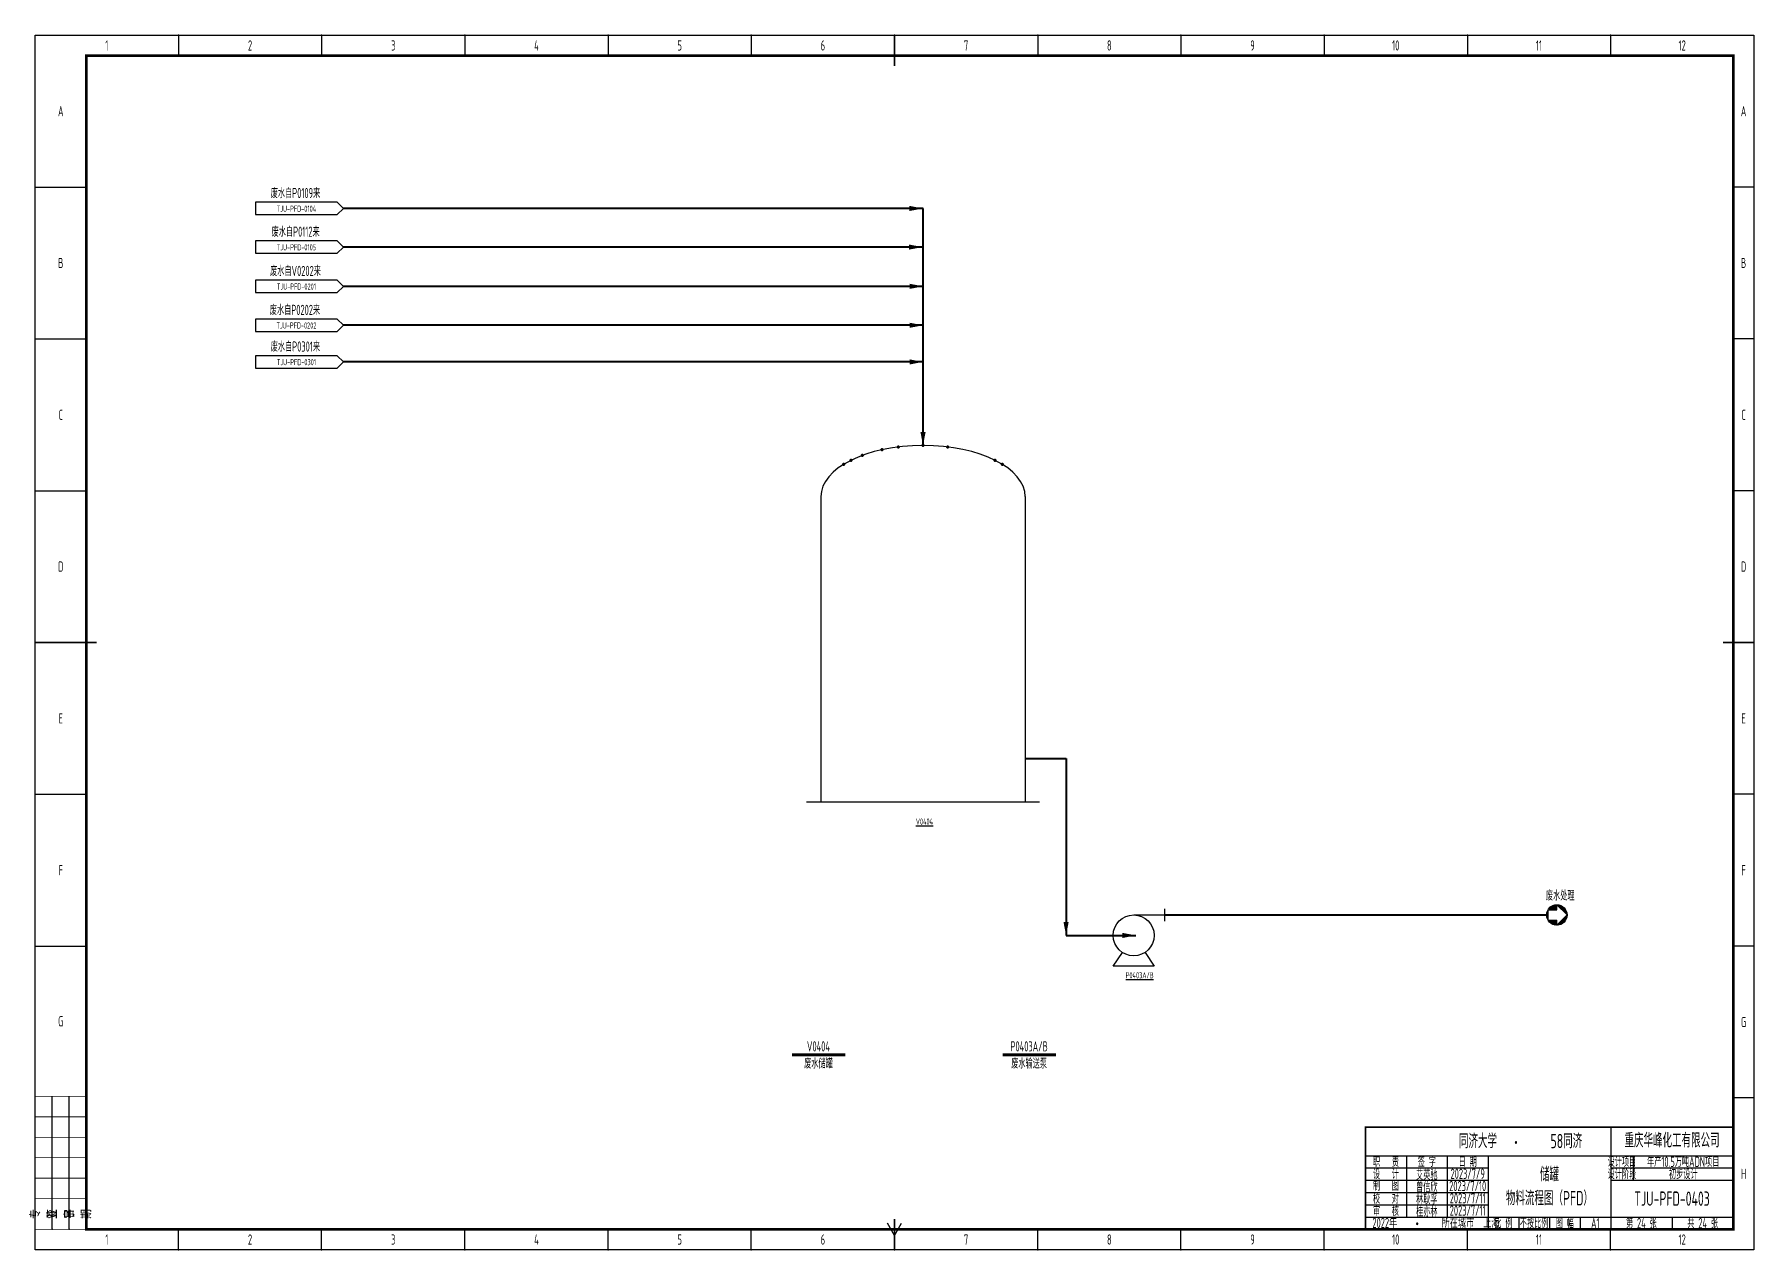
# Model space of a CAD drawing. Header units: millimetres. Extents: x 442 to 10185, y 1370 to 5122.
# Drawn here: x 3097 to 3939, y 1370 to 1965 of the extents above; entities that cross this region are included whole.
import ezdxf

# ---------------------------------------------------------------- set-up
doc = ezdxf.new("R2010")
doc.units = ezdxf.units.MM
for name, color, linetype, lineweight in [('01-主物流线-粗实线', 132, 'Continuous', 80), ('02-次要物流线-中粗线', 30, 'Continuous', 40), ('03-设备外轮廓线-细实线', 7, 'Continuous', 25), ('04-次物流线', 30, 'Continuous', 40), ('05-图框与标题栏', 7, 'Continuous', 25), ('06-箭头', 7, 'Continuous', 25), ('08-进出物流标志', 7, 'Continuous', 25), ('09-文本', 7, 'Continuous', 25), ('12-设备位号线', 7, 'Continuous', 80)]:
    doc.layers.add(name, color=color, linetype=linetype, lineweight=lineweight)
doc.layers.add('TITLE', color=7, linetype='Continuous')
doc.styles.add('3-gbcbig', font='gbenor.shx', dxfattribs={"width": 0.7, "height": 3, "bigfont": 'gbcbig.shx'})
doc.styles.add('5-gbcbig', font='gbenor.shx', dxfattribs={"width": 0.7, "height": 5, "bigfont": 'gbcbig.shx'})
doc.styles.add('7-gbcbig', font='gbenor.shx', dxfattribs={"width": 0.7, "height": 7, "bigfont": 'gbcbig.shx'})
doc.styles.get("Standard").update_dxf_attribs({"font": 'arial.ttf'})
doc.styles.add('工程字', font='gbenor.shx', dxfattribs={"bigfont": 'gbcbig.shx'})

msp = doc.modelspace()

# ---------------------------------------------------------------- hatches: boundary and pattern name
at = {"layer": '08-进出物流标志'}
h = msp.add_hatch(dxfattribs=at)
h.set_pattern_fill('ANSI31', color=256, scale=0.1)
h.set_pattern_definition([(45, (1564.11156, 2115.23436), (-0.224506403, 0.224506403), [])])
h.paths.add_polyline_path([(3841.88, 1536.41), (3841.88, 1538.91, 0.267949), (3837.55, 1536.41)])
h.paths.add_polyline_path([(3837.55, 1536.41, 0.131652), (3836.88, 1533.91, 0.131652), (3837.55, 1531.41)])
h.paths.add_polyline_path([(3837.55, 1531.41, 0.267949), (3841.88, 1528.91), (3841.88, 1531.41)])
h.paths.add_polyline_path([(3841.88, 1528.91, 0.414214), (3846.88, 1533.91)])
h.paths.add_polyline_path([(3841.88, 1538.91), (3846.88, 1533.91, 0.414214)])

# ---------------------------------------------------------------- linework, layer by layer
at = {"layer": '01-主物流线-粗实线'}
msp.add_line((3624.81, 1523.91), (3624.81, 1523.91), dxfattribs=at)
for p in [(3511.68, 1761.45), (3519.64, 1762.81), (3531.72, 1763.55), (3531.72, 1763.55), (3543.8, 1762.81), (3492.91, 1754.31), (3496.44, 1756.26), (3502, 1758.65), (3567, 1756.26), (3570.54, 1754.31)]:
    msp.add_point(p, dxfattribs=at)
at = {"layer": '02-次要物流线-中粗线'}
msp.add_line((3601.72, 1523.91), (3635.81, 1523.91), dxfattribs=at)
at = {"layer": '03-设备外轮廓线-细实线'}
for p, q in [((3481.72, 1738.55), (3481.72, 1589.08)), ((3581.72, 1738.55), (3581.72, 1589.08)), ((3588.72, 1589.08), (3474.72, 1589.08)), ((3634.81, 1533.91), (3649.81, 1533.91)), ((3649.81, 1536.91), (3649.81, 1530.91)), ((3624.81, 1508.91), (3629.26, 1515.59)), ((3640.35, 1515.59), (3644.81, 1508.91)), ((3644.81, 1508.91), (3624.81, 1508.91))]:
    msp.add_line(p, q, dxfattribs=at)
for points in [[(3531.6, 1879.46, 0, 2.5, 0), (3525.1, 1879.46, 2.5, 2.5, 0)], [(3531.37, 1860.57, 0, 2.5, 0), (3524.87, 1860.57, 2.5, 2.5, 0)], [(3531.72, 1841.37, 0, 2.5, 0), (3525.22, 1841.37, 2.5, 2.5, 0)], [(3531.65, 1822.32, 0, 2.5, 0), (3525.15, 1822.32, 2.5, 2.5, 0)], [(3531.65, 1804.4, 0, 2.5, 0), (3525.15, 1804.4, 2.5, 2.5, 0)], [(3635.81, 1523.91, 0, 2.5, 0), (3629.31, 1523.91, 2.5, 2.5, 0)]]:
    msp.add_lwpolyline(points, format="xyseb", dxfattribs=at)
msp.add_circle((3634.81, 1523.91), 10, dxfattribs=at)
msp.add_ellipse((3531.72, 1738.55), major_axis=(-50, 0), ratio=0.5, start_param=3.141593, end_param=6.283185, dxfattribs=at)
at = {"layer": '04-次物流线'}
for p, q in [((3531.72, 1879.46), (3248.1, 1879.46)), ((3531.72, 1763.55), (3531.72, 1879.46)), ((3531.72, 1860.57), (3248.1, 1860.57)), ((3531.72, 1841.37), (3248.1, 1841.37)), ((3531.72, 1822.32), (3248.1, 1822.32)), ((3531.72, 1804.4), (3248.1, 1804.4)), ((3581.72, 1610.46), (3601.72, 1610.46)), ((3601.72, 1610.46), (3601.72, 1523.91)), ((3649.81, 1533.91), (3836.88, 1533.91))]:
    msp.add_line(p, q, dxfattribs=at)
at = {"layer": '05-图框与标题栏'}
for p, q in [((3167.34, 1964.18), (3167.34, 1954.18)), ((3237.43, 1964.18), (3237.43, 1954.18)), ((3307.51, 1964.18), (3307.51, 1954.18)), ((3377.59, 1964.18), (3377.59, 1954.18)), ((3447.68, 1964.18), (3447.68, 1954.18)), ((3587.84, 1964.18), (3587.84, 1954.18)), ((3657.93, 1964.18), (3657.93, 1954.18)), ((3728.01, 1964.18), (3728.01, 1954.18)), ((3798.09, 1964.18), (3798.09, 1954.18)), ((3868.18, 1964.18), (3868.18, 1954.18)), ((3097.26, 1889.93), (3122.26, 1889.93)), ((3938.26, 1889.93), (3928.26, 1889.93)), ((3097.26, 1815.68), (3122.26, 1815.68)), ((3938.26, 1815.68), (3928.26, 1815.68)), ((3097.26, 1741.43), (3122.26, 1741.43)), ((3938.26, 1741.43), (3928.26, 1741.43)), ((3097.26, 1592.93), (3122.26, 1592.93)), ((3938.26, 1592.93), (3928.26, 1592.93)), ((3097.26, 1518.68), (3122.26, 1518.68)), ((3938.26, 1518.68), (3928.26, 1518.68)), ((3105.59, 1380.18), (3105.59, 1445.18)), ((3113.93, 1380.18), (3113.93, 1445.18)), ((3938.26, 1444.43), (3928.26, 1444.43)), ((3868.26, 1430.18), (3868.26, 1380.18)), ((3748.26, 1416.18), (3928.26, 1416.18)), ((3768.26, 1416.18), (3768.26, 1386.18)), ((3788.26, 1416.18), (3788.26, 1386.18)), ((3808.26, 1416.18), (3808.26, 1380.18)), ((3879.26, 1416.18), (3879.26, 1404.18)), ((3748.26, 1410.18), (3808.26, 1410.18)), ((3868.26, 1410.18), (3928.26, 1410.18)), ((3748.26, 1404.18), (3808.26, 1404.18)), ((3748.26, 1398.18), (3808.26, 1398.18)), ((3868.26, 1404.18), (3928.26, 1404.18)), ((3748.26, 1392.18), (3808.26, 1392.18)), ((3517.76, 1377.18), (3514.3, 1383.18)), ((3517.76, 1377.18), (3521.23, 1383.18)), ((3748.26, 1386.18), (3928.26, 1386.18)), ((3823.26, 1386.18), (3823.26, 1380.18)), ((3838.26, 1386.18), (3838.26, 1380.18)), ((3853.26, 1386.18), (3853.26, 1380.18)), ((3898.26, 1386.18), (3898.26, 1380.18)), ((3167.34, 1370.18), (3167.34, 1380.18)), ((3237.43, 1370.18), (3237.43, 1380.18)), ((3307.51, 1370.18), (3307.51, 1380.18)), ((3377.59, 1370.18), (3377.59, 1380.18)), ((3447.68, 1370.18), (3447.68, 1380.18)), ((3587.84, 1370.18), (3587.84, 1380.18)), ((3657.93, 1370.18), (3657.93, 1380.18)), ((3728.01, 1370.18), (3728.01, 1380.18)), ((3798.09, 1370.18), (3798.09, 1380.18)), ((3868.18, 1370.18), (3868.18, 1380.18))]:
    msp.add_line(p, q, dxfattribs=at)
for points, const_width in [([(3517.76, 1964.18), (3517.76, 1949.18)], 0.8), ([(3097.26, 1667.18), (3127.26, 1667.18)], 0.8), ([(3938.26, 1667.18), (3923.26, 1667.18)], 0.8), ([(3122.26, 1445.18), (3097.26, 1445.18)], 0.4), ([(3122.26, 1435.18), (3097.26, 1435.18)], 0.4), ([(3122.26, 1425.18), (3097.26, 1425.18)], 0.4), ([(3928.26, 1430.18), (3748.26, 1430.18), (3748.26, 1380.18)], 0.8), ([(3122.26, 1415.18), (3097.26, 1415.18)], 0.4), ([(3122.26, 1405.18), (3097.26, 1405.18)], 0.4), ([(3122.26, 1395.18), (3097.26, 1395.18)], 0.4), ([(3517.76, 1370.18), (3517.76, 1385.18)], 0.8), ([(3122.26, 1380.18), (3097.26, 1380.18)], 0.4)]:
    msp.add_lwpolyline(points, dxfattribs=dict(at, const_width=const_width))
at = {"layer": '05-图框与标题栏', "const_width": 1.4}
msp.add_lwpolyline([(3122.26, 1954.18), (3122.26, 1380.18), (3928.26, 1380.18), (3928.26, 1954.18)], close=True, dxfattribs=at)
at = {"layer": '05-图框与标题栏'}
for p in [(3167.34, 1964.18), (3167.34, 1964.18), (3167.34, 1964.18), (3237.43, 1964.18), (3237.43, 1964.18), (3237.43, 1964.18), (3307.51, 1964.18), (3307.51, 1964.18), (3307.51, 1964.18), (3377.59, 1964.18), (3377.59, 1964.18), (3377.59, 1964.18), (3447.68, 1964.18), (3447.68, 1964.18), (3447.68, 1964.18), (3517.76, 1964.18), (3517.76, 1964.18), (3517.76, 1964.18), (3587.84, 1964.18), (3587.84, 1964.18), (3587.84, 1964.18), (3657.93, 1964.18), (3657.93, 1964.18), (3657.93, 1964.18), (3728.01, 1964.18), (3728.01, 1964.18), (3728.01, 1964.18), (3798.09, 1964.18), (3798.09, 1964.18), (3798.09, 1964.18), (3868.18, 1964.18), (3868.18, 1964.18), (3868.18, 1964.18), (3938.26, 1889.93), (3938.26, 1815.68), (3938.26, 1741.43), (3938.26, 1667.18), (3938.26, 1592.93), (3938.26, 1518.68), (3938.26, 1444.43), (3105.59, 1380.18), (3113.93, 1380.18), (3167.34, 1370.18), (3237.43, 1370.18), (3307.51, 1370.18), (3377.59, 1370.18), (3447.68, 1370.18), (3517.76, 1370.18), (3587.84, 1370.18), (3657.93, 1370.18), (3728.01, 1370.18), (3798.09, 1370.18), (3868.18, 1370.18)]:
    msp.add_point(p, dxfattribs=at)
at = {"layer": '06-箭头'}
for points in [[(3531.72, 1763.55, 0, 2.5, 0), (3531.72, 1770.05, 2.5, 2.5, 0)], [(3601.72, 1523.91, 0, 2.5, 0), (3601.72, 1530.41, 2.5, 2.5, 0)]]:
    msp.add_lwpolyline(points, format="xyseb", dxfattribs=at)
at = {"layer": '08-进出物流标志'}
for p, q in [((3205.1, 1882.46), (3205.1, 1876.46)), ((3245.1, 1882.46), (3205.1, 1882.46)), ((3248.1, 1879.46), (3245.1, 1882.46)), ((3245.1, 1876.46), (3248.1, 1879.46)), ((3205.1, 1876.46), (3245.1, 1876.46)), ((3205.1, 1863.57), (3205.1, 1857.57)), ((3245.1, 1863.57), (3205.1, 1863.57)), ((3248.1, 1860.57), (3245.1, 1863.57)), ((3245.1, 1857.57), (3248.1, 1860.57)), ((3205.1, 1857.57), (3245.1, 1857.57)), ((3205.1, 1844.37), (3205.1, 1838.37)), ((3245.1, 1844.37), (3205.1, 1844.37)), ((3248.1, 1841.37), (3245.1, 1844.37)), ((3205.1, 1838.37), (3245.1, 1838.37)), ((3245.1, 1838.37), (3248.1, 1841.37)), ((3205.1, 1825.32), (3205.1, 1819.32)), ((3245.1, 1825.32), (3205.1, 1825.32)), ((3205.1, 1819.32), (3245.1, 1819.32)), ((3248.1, 1822.32), (3245.1, 1825.32)), ((3245.1, 1819.32), (3248.1, 1822.32)), ((3205.1, 1807.4), (3205.1, 1801.4)), ((3245.1, 1807.4), (3205.1, 1807.4)), ((3248.1, 1804.4), (3245.1, 1807.4)), ((3245.1, 1801.4), (3248.1, 1804.4)), ((3205.1, 1801.4), (3245.1, 1801.4)), ((3837.55, 1536.41), (3837.55, 1531.41)), ((3837.55, 1536.41), (3841.88, 1536.41)), ((3841.88, 1538.91), (3846.88, 1533.91)), ((3841.88, 1536.41), (3841.88, 1538.91)), ((3846.88, 1533.91), (3841.88, 1528.91)), ((3837.55, 1531.41), (3841.88, 1531.41)), ((3841.88, 1528.91), (3841.88, 1531.41))]:
    msp.add_line(p, q, dxfattribs=at)
msp.add_circle((3841.88, 1533.91), 5, dxfattribs=at)
at = {"layer": '12-设备位号线'}
for p, q in [((3467.7, 1465.46), (3493.6, 1465.46)), ((3570.79, 1465.46), (3596.68, 1465.46))]:
    msp.add_line(p, q, dxfattribs=at)
at = {"layer": 'TITLE'}
for p, q in [((3097.26, 1964.18), (3938.26, 1964.18)), ((3097.26, 1370.18), (3097.26, 1964.18)), ((3938.26, 1964.18), (3938.26, 1370.18)), ((3938.26, 1370.18), (3097.26, 1370.18))]:
    msp.add_line(p, q, dxfattribs=at)

# ---------------------------------------------------------------- texts
at = {"layer": '05-图框与标题栏', "attachment_point": 5}
for s, width, gutter_width, heights, insert, char_height, style in [('1', 70.0833, 25, [0], (3132.3, 1959.18), 5, '5-gbcbig'), ('2', 70.0833, 12.5, [0], (3202.39, 1959.18), 5, '5-gbcbig'), ('3', 70.0833, 25, [0], (3272.47, 1959.18), 5, '5-gbcbig'), ('4', 70.0833, 25, [0], (3342.55, 1959.18), 5, '5-gbcbig'), ('5', 70.0833, 25, [0], (3412.64, 1959.18), 5, '5-gbcbig'), ('6', 70.0833, 25, [0], (3482.72, 1959.18), 5, '5-gbcbig'), ('7', 70.0833, 25, [0], (3552.8, 1959.18), 5, '5-gbcbig'), ('8', 70.0833, 25, [0], (3622.89, 1959.18), 5, '5-gbcbig'), ('9', 70.0833, 25, [0], (3692.97, 1959.18), 5, '5-gbcbig'), ('10', 70.0833, 25, [0], (3763.05, 1959.18), 5, '5-gbcbig'), ('11', 70.0833, 25, [0], (3833.14, 1959.18), 5, '5-gbcbig'), ('12', 70.0833, 25, [0], (3903.22, 1959.18), 5, '5-gbcbig'), ('A', 25, 25, [0], (3109.76, 1927.05), 5, '5-gbcbig'), ('A', 10, 25, [0], (3933.26, 1927.05), 5, '5-gbcbig'), ('B', 25, 25, [0], (3109.76, 1852.8), 5, '5-gbcbig'), ('B', 10, 25, [0], (3933.26, 1852.8), 5, '5-gbcbig'), ('C', 25, 25, [0], (3109.76, 1778.55), 5, '5-gbcbig'), ('C', 10, 25, [0], (3933.26, 1778.55), 5, '5-gbcbig'), ('D', 25, 25, [0], (3109.76, 1704.3), 5, '5-gbcbig'), ('D', 10, 25, [0], (3933.26, 1704.3), 5, '5-gbcbig'), ('E', 25, 25, [0], (3109.76, 1630.05), 5, '5-gbcbig'), ('E', 10, 25, [0], (3933.26, 1630.05), 5, '5-gbcbig'), ('F', 25, 25, [0], (3109.76, 1555.8), 5, '5-gbcbig'), ('F', 10, 25, [0], (3933.26, 1555.8), 5, '5-gbcbig'), ('G', 25, 25, [0], (3109.76, 1481.93), 5, '5-gbcbig'), ('G', 10, 25, [0], (3933.26, 1481.55), 5, '5-gbcbig'), ('重庆华峰化工有限公司', 60, 25, [0], (3898.26, 1423.69), 7, '7-gbcbig'), ('职   责', 20, 25, [0], (3758.26, 1413.18), 5, '5-gbcbig'), ('签 字', 20, 25, [0], (3778.26, 1413.18), 5, '5-gbcbig'), ('日 期', 20, 25, [0], (3798.26, 1413.18), 5, '5-gbcbig'), ('设计项目', 15, 25, [0], (3873.71, 1413.18), 5, '5-gbcbig'), ('设   计', 20, 25, [0], (3758.26, 1407.18), 5, '5-gbcbig'), ('艾英驰', 20, 25, [0], (3778.26, 1406.84), 5, '5-gbcbig'), ('2023/7/9', 20, 25, [0], (3798.26, 1407.34), 5, '5-gbcbig'), ('设计阶段', 15, 25, [0], (3873.71, 1407.18), 5, '5-gbcbig'), ('H', 10, 25, [0], (3933.26, 1407.3), 5, '5-gbcbig'), ('校   对', 20, 25, [0], (3758.26, 1395.18), 5, '5-gbcbig'), ('制   图', 20, 25, [0], (3758.26, 1401.54), 5, '5-gbcbig'), ('林耿孚', 20, 25, [0], (3778.26, 1394.84), 5, '5-gbcbig'), ('曾信欣', 20, 25, [0], (3778.26, 1400.84), 5, '5-gbcbig'), ('2023/7/10', 20, 25, [0], (3798.26, 1401.34), 5, '5-gbcbig'), ('2023/7/11', 20, 25, [0], (3798.26, 1395.34), 5, '5-gbcbig'), ('TJU-PFD-0403', 60, 25, [12.52], (3898.26, 1395.18), 7, '7-gbcbig'), ('审   核', 20, 25, [0], (3758.26, 1389.18), 5, '5-gbcbig'), ('桂亦林', 20, 25, [0], (3778.26, 1388.84), 5, '5-gbcbig'), ('2023/7/11', 20, 25, [0], (3798.26, 1389.34), 5, '5-gbcbig'), ('比 例', 15, 25, [0], (3815.76, 1383.18), 5, '5-gbcbig'), ('不按比例', 15, 25, [0], (3830.76, 1383.18), 5, '5-gbcbig'), ('图 幅', 15, 25, [0], (3845.76, 1383.18), 5, '5-gbcbig'), ('A1', 14.9167, 25, [0], (3860.72, 1383.18), 5, '5-gbcbig'), ('第 24 张', 30, 25, [0], (3883.26, 1383.18), 5, '5-gbcbig'), ('共 24 张', 30, 25, [0], (3913.26, 1383.18), 5, '5-gbcbig'), ('1', 70.0833, 25, [0], (3132.3, 1375.18), 5, '5-gbcbig'), ('2', 70.0833, 25, [0], (3202.39, 1375.18), 5, '5-gbcbig'), ('3', 70.0833, 25, [0], (3272.47, 1375.18), 5, '5-gbcbig'), ('4', 70.0833, 25, [0], (3342.55, 1375.18), 5, '5-gbcbig'), ('5', 70.0833, 25, [0], (3412.64, 1375.18), 5, '5-gbcbig'), ('6', 70.0833, 25, [0], (3482.72, 1375.18), 5, '5-gbcbig'), ('7', 70.0833, 25, [0], (3552.8, 1375.18), 5, '5-gbcbig'), ('8', 70.0833, 25, [0], (3622.89, 1375.18), 5, '5-gbcbig'), ('9', 70.0833, 25, [0], (3692.97, 1375.18), 5, '5-gbcbig'), ('10', 70.0833, 25, [0], (3763.05, 1375.18), 5, '5-gbcbig'), ('11', 70.0833, 25, [0], (3833.14, 1375.18), 5, '5-gbcbig'), ('12', 70.0833, 25, [0], (3903.22, 1375.18), 5, '5-gbcbig')]:
    msp.add_mtext_dynamic_manual_height_columns(s, width=width, gutter_width=gutter_width, heights=heights, dxfattribs=dict(at, insert=insert, char_height=char_height, style=style))
at = {"layer": '05-图框与标题栏'}
for s, insert, char_height, width, attachment_point, style in [('\\pi5.78018;同济大学             ', (3788.2, 1423.34), 7, 32.2593, 4, '7-gbcbig'), ('58同济          ', (3846.54, 1423.34), 7, 32.2593, 5, '7-gbcbig'), (' 2022{\\W0.8;年          所在城市  上海}', (3749.74, 1383.33), 5, 67.5295, 4, '5-gbcbig'), ('{\\fFangSong|b0|i0|c134|p49;\\W0.8;·}', (3770.83, 1385.31), 5, 18.9039, 1, '5-gbcbig')]:
    msp.add_mtext(s, dxfattribs=dict(at, insert=insert, char_height=char_height, width=width, attachment_point=attachment_point, style=style))
at = {"layer": '05-图框与标题栏', "insert": (3819.17, 1425.07), "char_height": 5, "width": 31.5065, "attachment_point": 1}
msp.add_mtext('{\\fFangSong|b0|i0|c134|p49;\\W0.8;·}', dxfattribs=at)
at = {"layer": '05-图框与标题栏', "char_height": 5, "attachment_point": 5, "rotation": 90, "style": '工程字'}
for s, insert in [('专业', (3101.43, 1387.68)), ('签字', (3109.76, 1387.68)), ('日期', (3118.09, 1387.68))]:
    msp.add_mtext_dynamic_manual_height_columns(s, width=8.3333, gutter_width=25, heights=[0], dxfattribs=dict(at, insert=insert))
at = {"layer": '09-文本'}
for s, width, gutter_width, heights, insert, char_height, attachment_point, style in [('\\pi7.4074;废水自P0109来', 34.6524, 15, [13.39], (3205.1, 1889.49), 5, 1, '5-gbcbig'), ('TJU-PFD-0104', 40, 15, [0], (3225.1, 1879.36), 3, 5, '3-gbcbig'), ('\\pi7.8449;废水自P0112来', 34.6524, 15, [13.39], (3205.1, 1870.6), 5, 1, '5-gbcbig'), ('TJU-PFD-0105', 40, 15, [0], (3225.1, 1860.47), 3, 5, '3-gbcbig'), ('\\pi7.11575;废水自V0202来', 34.6524, 15, [13.39], (3205.1, 1851.4), 5, 1, '5-gbcbig'), ('TJU-PFD-0201', 40, 15, [0], (3225.1, 1841.27), 3, 5, '3-gbcbig'), ('\\pi6.9699;废水自P0202来', 34.6524, 15, [13.39], (3205.1, 1832.35), 5, 1, '5-gbcbig'), ('TJU-PFD-0202', 40, 15, [0], (3225.1, 1822.22), 3, 5, '3-gbcbig'), ('\\pi7.40739;废水自P0301来', 34.6524, 15, [13.39], (3205.1, 1814.43), 5, 1, '5-gbcbig'), ('TJU-PFD-0301', 40, 15, [0], (3225.1, 1804.3), 3, 5, '3-gbcbig'), ('{\\LV0404}', 22.2828, 15, [0], (3528.2, 1581.11), 3, 1, '3-gbcbig'), ('\\pi5.9739;废水处理', 21.7915, 15, [4.48], (3830.61, 1545.95), 5, 1, '5-gbcbig'), ('{\\LP0403A/B}', 22.2828, 15, [0], (3630.89, 1505.94), 3, 1, '3-gbcbig'), ('年产10.5万吨ADN项目', 49.0599, 35, [0], (3903.73, 1413.18), 5, 5, '5-gbcbig'), ('储罐\\P物料流程图（PFD）', 60, 12.5, [0], (3838.26, 1401.18), 7, 5, '7-gbcbig'), ('初步设计', 48.9999, 12.5, [0], (3903.76, 1407.18), 5, 5, '5-gbcbig')]:
    msp.add_mtext_dynamic_manual_height_columns(s, width=width, gutter_width=gutter_width, heights=heights, dxfattribs=dict(at, insert=insert, char_height=char_height, attachment_point=attachment_point, style=style))
at = {"layer": '09-文本', "char_height": 5, "width": 31.6592, "attachment_point": 5, "style": '5-gbcbig'}
for s, insert in [('\\A1;V0404\\P废水储罐', (3480.55, 1465.46)), ('\\A1;P0403A/B\\P废水输送泵', (3583.64, 1465.46))]:
    msp.add_mtext(s, dxfattribs=dict(at, insert=insert))

doc.saveas('drawing.dxf')
